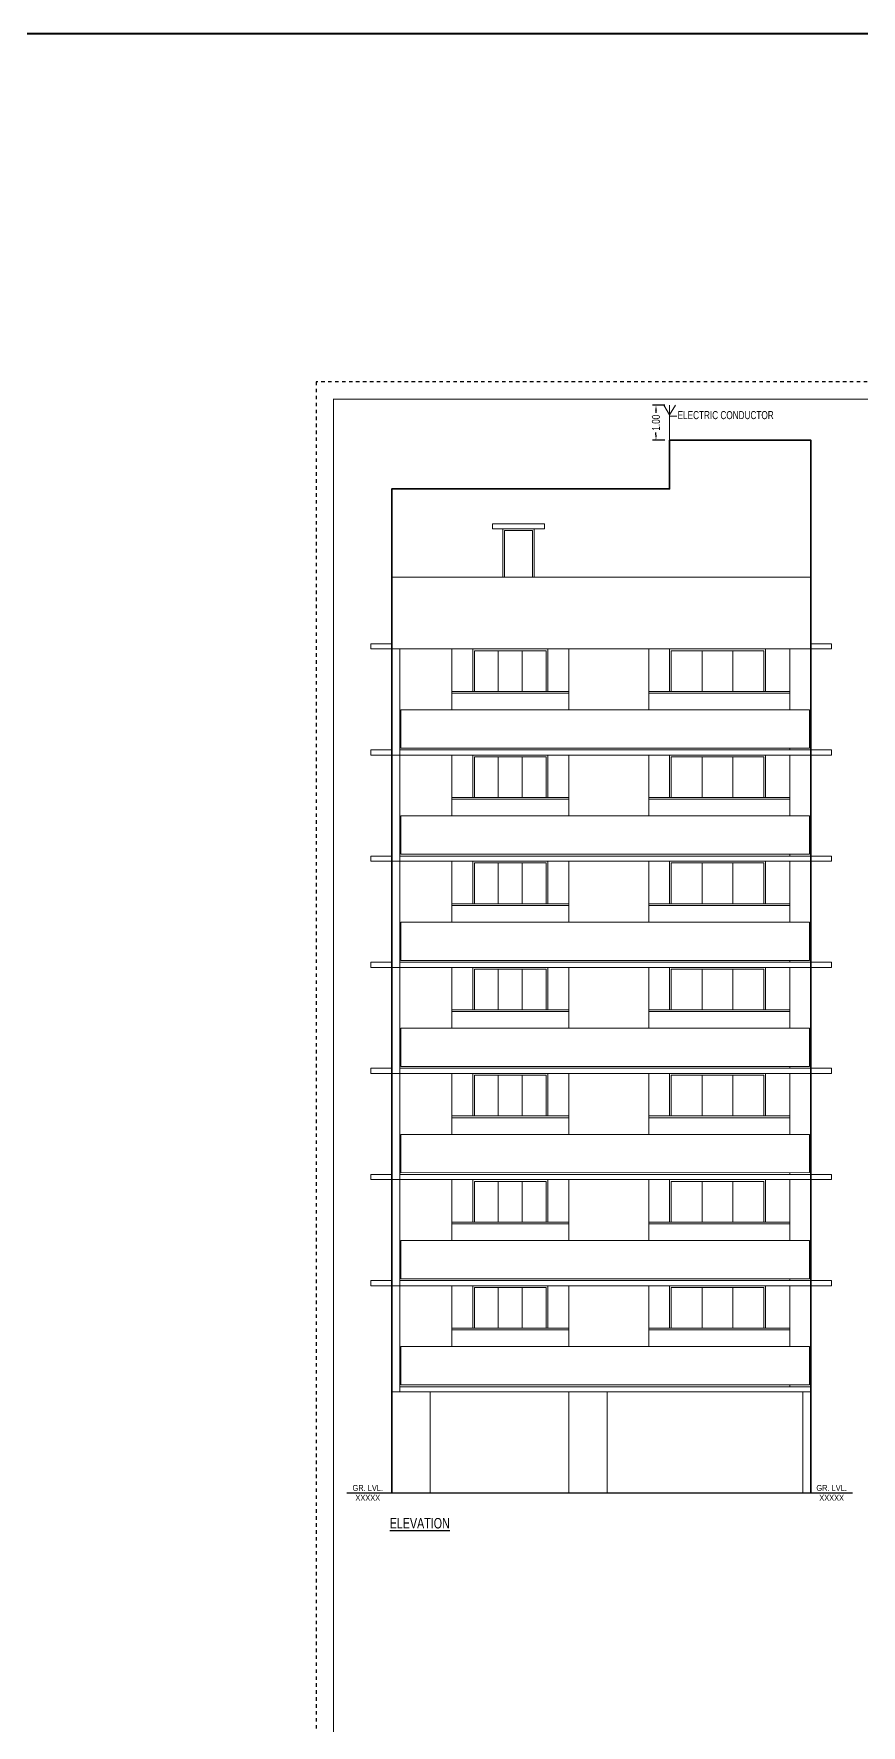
# Model space of a CAD drawing. Header units: millimetres. Extents: x 49 to 419, y 19 to 121.
# Drawn here: x 303.73 to 327.52, y 72.12 to 120.72 of the extents above; entities that cross this region are included whole.
import ezdxf

# ---------------------------------------------------------------- set-up
doc = ezdxf.new("R2010")
doc.units = ezdxf.units.MM
doc.header["$MEASUREMENT"] = 0
doc.header["$PDMODE"] = 32
doc.header["$PDSIZE"] = 0.3
doc.linetypes.add('DOT2', pattern=[0.125, 0, -0.125])
doc.linetypes.add('HIDDEN', pattern=[0.375, 0.25, -0.125])
for name, color, linetype, lineweight in [('a-Dotted-HM', 3, 'HIDDEN', 9), ('a-Ele1-HM', 7, 'Continuous', 15), ('a-Ele2-HM', 4, 'Continuous', 13), ('a-Ele3-HM', 147, 'Continuous', 9), ('a-Ele4-HM', 251, 'Continuous', 5), ('A_BUILT UP', 1, 'Continuous', 35), ('A_DIM', 7, 'Continuous', 25), ('DIM', 7, 'Continuous', 13)]:
    doc.layers.add(name, color=color, linetype=linetype, lineweight=lineweight)
for name, color, linetype in [('A_SHEET AREA TABLE-1', 7, 'Continuous'), ('A_TEXT', 7, 'Continuous'), ('A_Wall', 7, 'Continuous'), ('K TEXT', 7, 'Continuous')]:
    doc.layers.add(name, color=color, linetype=linetype)
doc.styles.add('AAL', font='simplex.shx')
doc.styles.add('area name', font='swissc.ttf', dxfattribs={"height": 275})
doc.styles.add('Dinesh', font='swisscl.ttf')
doc.dimstyles.new('GP', dxfattribs={"dimtxt": 0.23, "dimasz": 0.125, "dimexe": 0.025, "dimexo": 0.1, "dimgap": 0.05, "dimtad": 0, "dimzin": 0, "dimdsep": 46, "dimtxsty": 'AAL', "dimblk": 'ARCHTICK', "dimcen": -90, "dimdle": 0.025, "dimse1": 1, "dimse2": 1, "dimclrd": 256, "dimclre": 256, "dimclrt": 256, "dimazin": 0, "dimtfac": 1, "dimtix": 1, "dimtmove": 2, "dimatfit": 1, "dimfxl": 0.18, "dimtolj": 1, "dimtzin": 0, "dimlwd": -1, "dimlwe": -1, "dimarcsym": 2})

# ---------------------------------------------------------------- blocks, each defined once
blk = doc.blocks.new('FRONT_TYP._ELV._13-05-22')
at = {"layer": 'a-Ele1-HM', "color": 7, "ltscale": 100}
for p, q in [((4622565, -1950335), (4622565, -1947285)), ((4622795, -1950335), (4622795, -1947285)), ((4624290, -1947285), (4624290, -1949034)), ((4627651, -1947285), (4627651, -1949034)), ((4629951, -1947285), (4629951, -1949034)), ((4634010, -1947285), (4634010, -1949034)), ((4622565, -1950335), (4622795, -1950335)), ((4634010, -1950134), (4634010, -1950185))]:
    blk.add_line(p, q, dxfattribs=at)
blk.add_lwpolyline([(4622795, -1950335), (4634610, -1950335), (4634610, -1950185), (4622795, -1950185)], close=True, dxfattribs=at)
at = {"layer": 'a-Ele2-HM', "color": 7, "ltscale": 100}
for points in [[(4624290, -1948505), (4627651, -1948505), (4627651, -1948555), (4624290, -1948555)], [(4624290, -1948555), (4627651, -1948555), (4627651, -1949034), (4624290, -1949034)], [(4629951, -1948505), (4634010, -1948505), (4634010, -1948555), (4629951, -1948555)], [(4629951, -1948555), (4634010, -1948555), (4634010, -1949034), (4629951, -1949034)], [(4622824, -1950135), (4634571, -1950134), (4634571, -1949034), (4622824, -1949034)]]:
    blk.add_lwpolyline(points, close=True, dxfattribs=at)
at = {"layer": 'a-Ele3-HM', "color": 7, "ltscale": 100}
for p, q in [((4625627, -1948505), (4625627, -1947335)), ((4626314, -1948505), (4626314, -1947335)), ((4631487, -1948505, 1), (4631487, -1947335, 1)), ((4632374, -1948505, 1), (4632374, -1947335, 1))]:
    blk.add_line(p, q, dxfattribs=at)
for points in [[(4624890, -1948505), (4624890, -1947285), (4627051, -1947285), (4627051, -1948505)], [(4624940, -1948505), (4624940, -1947335), (4627001, -1947335), (4627001, -1948505)]]:
    blk.add_lwpolyline(points, dxfattribs=at)
at = {"layer": 'a-Ele3-HM', "color": 7, "ltscale": 100, "elevation": 1}
for points in [[(4630551, -1948505), (4630551, -1947285), (4633310, -1947285), (4633310, -1948505)], [(4630601, -1948505), (4630601, -1947335), (4633260, -1947335), (4633260, -1948505)]]:
    blk.add_lwpolyline(points, dxfattribs=at)
at = {"layer": 'a-Ele4-HM', "color": 7, "ltscale": 100}
for points in [[(4621965, -1947285), (4622565, -1947285), (4622565, -1947135), (4621965, -1947135)], [(4634610, -1947285), (4635210, -1947285), (4635210, -1947135), (4634610, -1947135)]]:
    blk.add_lwpolyline(points, close=True, dxfattribs=at)
blk = doc.blocks.new('*D205')
at = {"layer": 'A_DIM', "transparency": 16777216}
for p, q in [((321.868, 110.049), (321.518, 110.049)), ((321.618, 109.899), (321.618, 109.833)), ((321.868, 109.049), (321.518, 109.049)), ((321.618, 109.199), (321.618, 109.265))]:
    blk.add_line(p, q, dxfattribs=at)
for points in [[(321.593, 109.899), (321.643, 109.899), (321.618, 110.049)], [(321.593, 109.199), (321.643, 109.199), (321.618, 109.049)]]:
    blk.add_solid(points, dxfattribs=at)
at = {"layer": 'Defpoints', "color": 0, "transparency": 16777216}
for p in [(321.618, 110.049), (322.008, 110.049), (322.008, 109.049)]:
    blk.add_point(p, dxfattribs=at)
at = {"layer": 'A_DIM', "transparency": 16777216, "insert": (321.618, 109.549), "char_height": 0.23, "attachment_point": 5, "rotation": 90, "style": 'Dinesh'}
blk.add_mtext('\\A1;1.00', dxfattribs=at)

msp = doc.modelspace()

# ---------------------------------------------------------------- linework, layer by layer
at = {"color": 3, "lineweight": 40}
msp.add_lwpolyline([(419.221, 120.723), (49.302, 120.723), (49.302, 19.12), (419.221, 19.12)], close=True, dxfattribs=at)
at = {"layer": 'a-Ele1-HM', "color": 7, "ltscale": 100}
msp.add_line((314.023, 103.047), (314.253, 103.047), dxfattribs=at)
msp.add_lwpolyline([(314.023, 103.047), (326.068, 103.047), (326.068, 105.107), (314.023, 105.107)], close=True, dxfattribs=at)
at = {"layer": 'a-Ele2-HM', "color": 7, "ltscale": 100}
for points in [[(322.008, 107.649), (322.008, 109.049), (326.068, 109.049), (326.068, 105.109)], [(314.023, 105.107), (314.023, 107.647), (322.008, 107.649)]]:
    msp.add_lwpolyline(points, dxfattribs=at)
msp.add_lwpolyline([(316.913, 106.647), (318.413, 106.647), (318.413, 106.497), (316.913, 106.497)], close=True, dxfattribs=at)
at = {"layer": 'a-Ele3-HM', "color": 7, "ltscale": 100}
for p, q in [((317.213, 105.107), (317.213, 106.497)), ((317.213, 106.497), (318.113, 106.497)), ((317.263, 105.107), (317.263, 106.447)), ((317.263, 106.447), (318.063, 106.447)), ((318.063, 106.447), (318.063, 105.107)), ((318.113, 106.497), (318.113, 105.107)), ((314.023, 78.797), (314.023, 81.697)), ((314.023, 81.697), (314.023, 78.797)), ((315.125, 78.797), (315.125, 81.697)), ((319.108, 78.797), (319.108, 81.697)), ((320.21, 78.797), (320.21, 81.697)), ((325.838, 78.797), (325.838, 81.697))]:
    msp.add_line(p, q, dxfattribs=at)
at = {"layer": 'A_BUILT UP'}
msp.add_lwpolyline([(314.023, 78.81), (314.023, 107.647), (322.008, 107.647), (322.008, 109.047), (326.068, 109.049), (326.068, 78.797)], dxfattribs=at)
at = {"layer": 'A_SHEET AREA TABLE-1', "linetype": 'DOT2', "ltscale": 0.5}
msp.add_lwpolyline([(397.692, 110.723), (311.847, 110.723), (311.847, 29.12), (397.692, 29.12)], close=True, dxfattribs=at)
at = {"layer": 'A_SHEET AREA TABLE-1', "lineweight": 30, "const_width": 0.03}
msp.add_lwpolyline([(397.192, 110.223), (312.347, 110.223), (312.347, 29.62), (397.192, 29.62)], close=True, dxfattribs=at)
at = {"layer": 'A_Wall', "color": 7}
msp.add_line((312.731, 78.797), (327.268, 78.797), dxfattribs=at)
at = {"layer": 'DIM', "color": 7}
for p, q in [((322.008, 109.775), (321.839, 110.049)), ((322.008, 109.049), (322.008, 110.049)), ((322.008, 109.775), (322.177, 110.049)), ((322.008, 109.736), (322.222, 109.736))]:
    msp.add_line(p, q, dxfattribs=at)

# ---------------------------------------------------------------- block references
at = {"layer": 'a-Dotted-HM', "color": 7, "xscale": 0.001, "yscale": 0.001, "zscale": 0.001}
for p in [(-4308.542, 2050.332), (-4308.542, 2047.282), (-4308.542, 2044.232), (-4308.542, 2041.182), (-4308.542, 2038.132), (-4308.542, 2035.082), (-4308.542, 2032.032)]:
    msp.add_blockref('FRONT_TYP._ELV._13-05-22', p, dxfattribs=at)

# ---------------------------------------------------------------- texts
at = {"layer": 'A_TEXT', "color": 7, "lineweight": -3, "style": 'Dinesh'}
msp.add_text('%%UELEVATION', height=0.3, dxfattribs=at).set_placement((313.963, 77.774))
at = {"layer": 'A_TEXT', "char_height": 0.1703, "width": 1.04046, "attachment_point": 5, "style": 'area name'}
for insert in [(313.331, 78.797), (326.668, 78.797)]:
    msp.add_mtext('GR. LVL.\\PXXXXX', dxfattribs=dict(at, insert=insert))
at = {"layer": 'K TEXT', "color": 7, "lineweight": -3, "style": 'Dinesh'}
msp.add_text('ELECTRIC CONDUCTOR', height=0.23, dxfattribs=at).set_placement((322.239, 109.652))

# ---------------------------------------------------------------- dimensions: what is measured, and where the dimension line sits
at = {"layer": 'A_DIM'}
dim = msp.add_linear_dim(base=(321.618, 110.049), p1=(322.008, 109.049), p2=(322.008, 110.049), angle=90, dimstyle='GP', override={"dimasz": 0.15, "dimexe": 0.1, "dimtxsty": 'Dinesh', "dimsah": 1, "dimse1": 0, "dimse2": 0, "dimfxl": 0.25, "dimfxlon": 1}, dxfattribs=at)
dim.commit()
dim.dimension.update_dxf_attribs({"geometry": '*D205', "text_midpoint": (321.618, 109.549)})

doc.saveas('drawing.dxf')
